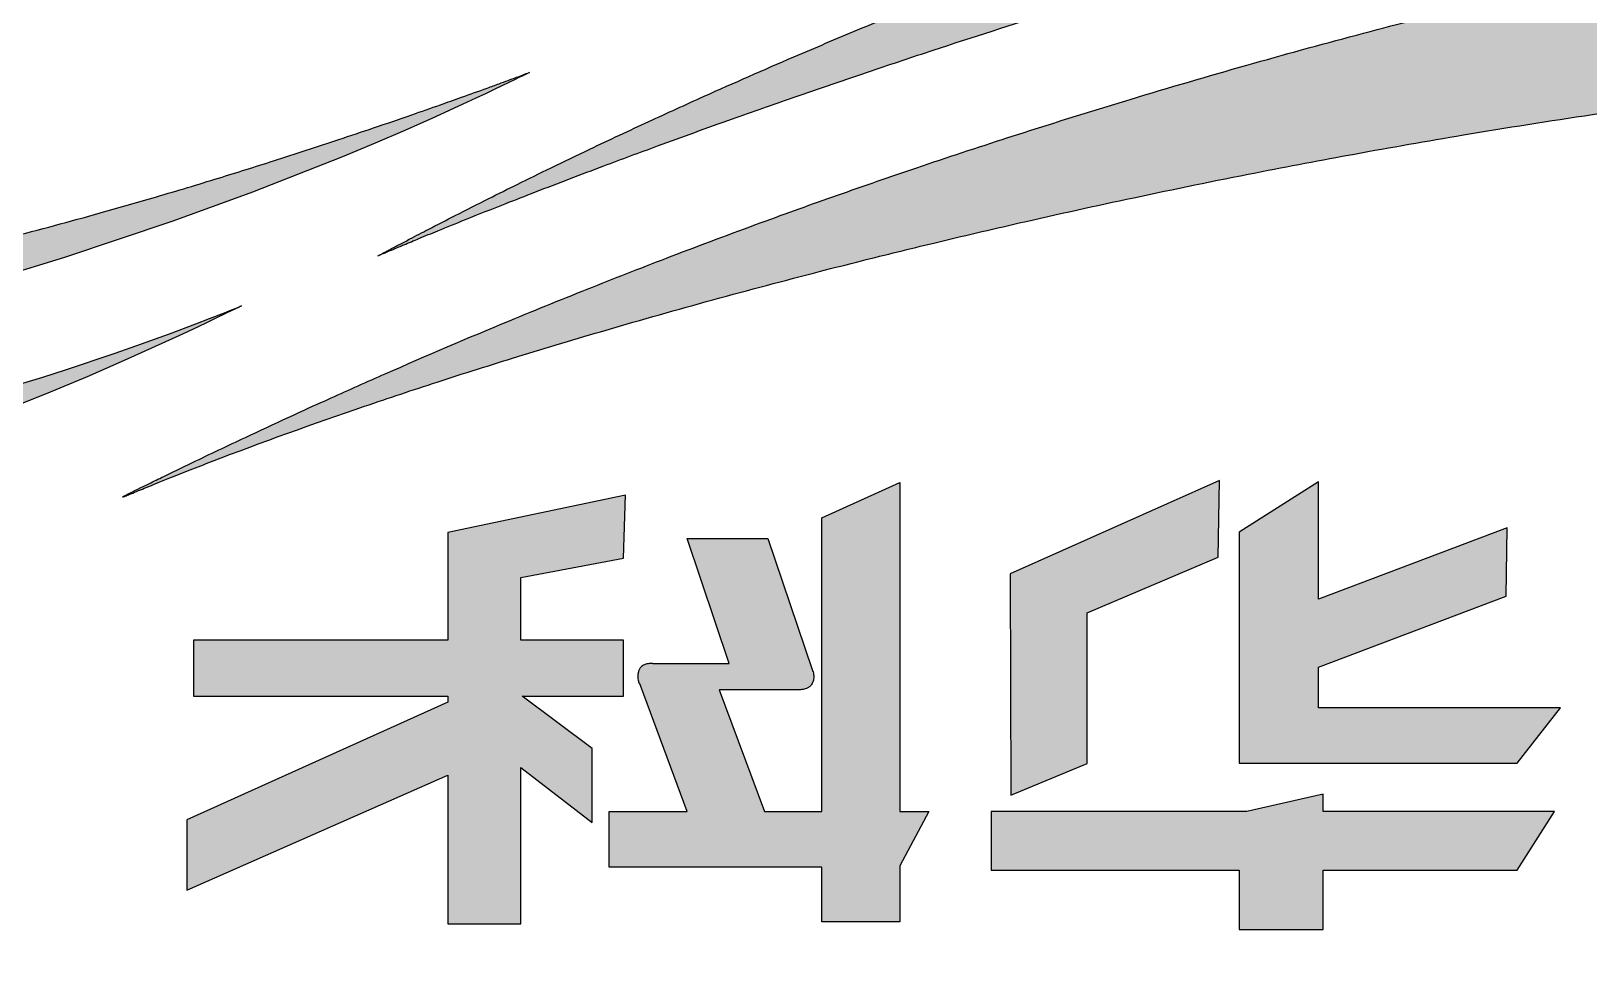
# Model space of a CAD drawing. Header units: millimetres. Extents: x 0 to 87554, y -20854 to 20404.
# Drawn here: x 24826 to 25484, y 524 to 917 of the extents above; entities that cross this region are included whole.
import ezdxf
from ezdxf.enums import TextEntityAlignment as Align

# ---------------------------------------------------------------- set-up
doc = ezdxf.new("R2010")
doc.units = ezdxf.units.MM
doc.layers.get('0').update_dxf_attribs({"lineweight": 15})
doc.layers.add('FORM', color=7, linetype='Continuous')
doc.styles.add('KEHUA', font='STFANGSO.TTF')

# ---------------------------------------------------------------- blocks, each defined once
blk = doc.blocks.new('KH01-M017S')
at = {"layer": 'FORM'}
h = blk.add_hatch(color=256, dxfattribs=at)
edge = h.paths.add_edge_path()
edge.add_spline(control_points=[(400.2515628216916, 17.78161711499069), (400.1178015420055, 17.77330706737666), (399.7145692857257, 17.74825587724717), (398.9906926687117, 17.68865992295832), (398.0395577848813, 17.59442191197013), (397.1001860605875, 17.48339488745069), (396.0744305642784, 17.34594353685316), (395.0662271834817, 17.19383800263449), (393.9754442035019, 17.00865313988061), (393.004185255023, 16.82672668732766), (392.0365469610706, 16.62950200831801), (390.9793051513934, 16.39607050319228), (389.66253138497, 16.07674472317194), (388.4067286243917, 15.73541236330129), (387.2052567546862, 15.3762659133431), (386.333608432642, 15.09572951980272), (385.4200444797352, 14.78144851283832), (384.7883012382244, 14.55062676124635), (384.2168796680271, 14.33167425451666), (383.8069301375663, 14.17009592092882), (383.3553869934849, 13.98561400170865), (382.8657936167301, 13.77863477548999), (382.4184875509845, 13.58219056433109), (381.9817575010347, 13.383254444047), (381.6540250367452, 13.22957182136088), (381.3721796634873, 13.09404311384151), (381.1558080172754, 12.98802480563518), (380.9503605072614, 12.88571184766261), (380.7593977802799, 12.7890532118181), (380.6103434820552, 12.71238675862969), (380.513036960404, 12.66185435620127), (380.4517282926736, 12.62985988241826), (380.3997258791687, 12.60257899473982), (380.358287478939, 12.58075325740811), (380.3304014985279, 12.56602976675867), (380.3087173193871, 12.55455490750774), (380.2935890618783, 12.54653713842254), (380.2848128559799, 12.54188196873611), (380.2773095174325, 12.5378993620684), (380.2652504908128, 12.53149549874024), (380.2552549913125, 12.5261781610202), (380.2476757369122, 12.52214620090581)], knot_values=[0, 0, 0, 0, 1.340176546159, 4.040051155255995, 7.262611260018723, 10.8977232498444, 13.49849045557134, 17.61163714027933, 21.09308129590827, 24.56191250064333, 27.49263424143777, 30.96808041450905, 35.38837548141534, 41.04089156989525, 43.97918735477479, 47.92792796402657, 50.19660296970286, 53.64006506594603, 54.65306978998044, 56.31591641648273, 58.0463781938474, 59.53068464915938, 61.63128768877237, 62.93154260997888, 64.32965931869826, 65.25096182309707, 66.05889053269416, 66.73913212696152, 67.54608817701607, 68.19919053939645, 68.41527619920532, 68.64254027137098, 68.8907389558389, 69.00251477091045, 69.11088877683808, 69.20608142620931, 69.2478463544146, 69.28210465957241, 69.30542547022911, 69.33279412951403, 69.41864387685142, 69.41864387685142, 69.41864387685142, 69.41864387685142], degree=3, periodic=0)
edge.add_spline(control_points=[(380.2476757369122, 12.52214620090581), (380.2631337591993, 12.52884337832029), (380.2829873124892, 12.5374449164874), (380.31551976431, 12.55135435217562), (380.3450269367186, 12.56390781750179), (380.381068984123, 12.579134653035), (380.4363238777551, 12.60235261660182), (380.5199834476789, 12.63718795331988), (380.6517234600333, 12.69134618214912), (380.8366072448853, 12.76620478480254), (381.0458067159916, 12.84930365920809), (381.3424802004656, 12.9650812081677), (381.6687960145127, 13.08946788749154), (382.0910110513241, 13.24620419457551), (382.4968942437908, 13.39287786984778), (382.9558237853671, 13.5542304924461), (383.3859840358482, 13.70132202077275), (383.9395964523046, 13.88544252399242), (384.5997152362161, 14.09720365318026), (385.4145436830913, 14.34577194078156), (386.4743431516035, 14.65163209472803), (387.6107121123132, 14.95355528543223), (388.8533450402747, 15.25239655141922), (390.0240399210279, 15.50779779896948), (391.236773271341, 15.74144148825962), (392.5279189792773, 15.95583864725359), (393.7280932261083, 16.12021113769288), (394.8629179899772, 16.24260543772016), (395.7983392381284, 16.32002130155252), (396.624054573057, 16.3687664552599), (397.3195661969503, 16.39539351150552), (397.8990280631278, 16.4067968123918), (398.319813031404, 16.40873386585372), (398.545141992462, 16.40701291924961), (398.6157211530272, 16.40647387195622)], knot_values=[0, 0, 0, 0, 0.1684639728025951, 0.2163671651806159, 0.3538122066595761, 0.4891290207612375, 0.6076321376038243, 0.9531597204491971, 1.395350043944273, 2.032005691136623, 2.947787050500926, 3.646324055748012, 5.216640607134587, 6.439905582944828, 8.149976613126976, 9.532281113971703, 11.30454422585108, 12.69603773621543, 15.36650973791635, 18.23683541549878, 21.2147024539515, 26.39667860360647, 29.99308986021808, 33.99459061545144, 38.37794070844755, 42.3419547974425, 47.08158253106494, 50.48944630443839, 53.75493720397825, 56.46675125452589, 58.76032548549799, 60.71469261210149, 62.26223128999319, 62.96804144599908, 62.96804144599908, 62.96804144599908, 62.96804144599908], degree=3, periodic=0)
edge.add_line((398.6157211530272, 16.40647387195622), (400.2515628216916, 17.78161711499115))
h = blk.add_hatch(color=256, dxfattribs=at)
edge = h.paths.add_edge_path()
edge.add_spline(control_points=[(397.5028234172732, 15.46278439989419), (397.3902769137903, 15.46449303141435), (397.1884248029946, 15.46755746138979), (396.6495778857852, 15.46272345975831), (395.9153312023018, 15.4380372962296), (394.8175289872779, 15.3700424428589), (393.7196882018889, 15.27048389144466), (392.5775843552419, 15.13582807127023), (391.6102865478297, 14.99942019094442), (390.6104418495697, 14.83755918300221), (389.515119224523, 14.63670750168876), (388.3633570122183, 14.39393010472122), (387.1096177918098, 14.09588601941641), (386.0534885350671, 13.81456976670688), (385.0721847732893, 13.52700314590902), (384.3646959756697, 13.3057994559199), (383.7377625369063, 13.09845718429551), (383.2092001169076, 12.91581198206859), (382.6827769139809, 12.72660704396549), (382.1573910387242, 12.52979558511061), (381.6180463409464, 12.31919149131727), (381.0036662720877, 12.06967815845519), (380.4437588084902, 11.83069316784713), (379.8781539373622, 11.57878118387134), (379.5216647766192, 11.41467530864065), (379.2253627256805, 11.27461934594521), (379.0452059501977, 11.18839581207249), (378.9075820713779, 11.12163947188219), (378.8101723615337, 11.07396259727921), (378.7272233168042, 11.03324047127398), (378.6592078552294, 10.99950174891046), (378.6073141630322, 10.97376014791462)], knot_values=[0, 0, 0, 0, 1.125547307860657, 2.018668664624428, 5.38840096703926, 8.470595703539445, 13.01682626409871, 16.40969039065548, 19.96991237088056, 22.78457695446934, 26.53781606989759, 31.10473003669005, 34.55348215665259, 39.42373878696346, 42.03211981664646, 44.77878658427611, 46.83590396126844, 48.63521934993557, 50.37093260882679, 52.42969653532804, 54.24540353802193, 56.16081714129692, 59.06065032700922, 60.33262360969728, 62.35243941148252, 62.98493604529972, 63.60997249583272, 64.34970357516275, 64.51452563766955, 64.69448791016616, 65.27376097610237, 65.27376097610237, 65.27376097610237, 65.27376097610237], degree=3, periodic=0)
edge.add_line((378.6073141630322, 10.97376014791462), (378.6073141630322, 10.97042330513841))
edge.add_spline(control_points=[(378.6073141630322, 10.97042330513841), (378.6145412561218, 10.97344455495477), (378.6317002071428, 10.98061776788654), (378.6654023389701, 10.99463534468578), (378.7083792599551, 11.01240303291343), (378.7638652691048, 11.03516274214508), (378.8313651840626, 11.06260328489907), (378.9255699331006, 11.10046097183022), (379.0433623503623, 11.14705751970996), (379.4578873503306, 11.3079616026007), (379.9868574652701, 11.49825449893024), (380.6450977476588, 11.71721461106927), (381.1626634818176, 11.88085026338649), (381.9818888151012, 12.12648674780075), (382.7203589727178, 12.32847173080154), (383.4249390420773, 12.50766336072229), (383.8508340729804, 12.61241696673869), (384.4340054378736, 12.74929219109981), (385.1236528519676, 12.90155818662379), (385.8424979266629, 13.04865720382622), (386.5493448105035, 13.18268008228551), (387.2711159920873, 13.30923470607968), (388.1391760425777, 13.4469577074974), (389.2328830827619, 13.59690204654635), (390.4415074787548, 13.72656222974319), (391.7516149060111, 13.82061063535093), (392.8360210464743, 13.85393945165106), (393.7442455068558, 13.84351484921126), (394.2613907332261, 13.82128847600825), (394.6567086086898, 13.79493926051646), (394.9968826077657, 13.76759626614512), (395.2675752916439, 13.73633599928417), (395.4267915165501, 13.71794931218255)], knot_values=[0, 0, 0, 0, 0.07833186389255438, 0.1859797015660479, 0.3650102105352003, 0.543380354874452, 0.7857040741074358, 1.093652648532499, 1.558647863078733, 2.052433053586602, 5.540226225731187, 7.178438842122719, 8.989391596344134, 10.96814587782132, 15.73081445915427, 16.64361792026498, 18.23825897112933, 20.11661189252222, 22.63368748425201, 25.30055123387591, 27.45370443930545, 29.82789995814836, 32.62811274176534, 36.24240468195309, 40.86626373581852, 44.78091390604638, 49.37502941179151, 51.7102511267048, 53.86256048139023, 54.55012640426414, 55.67220377591708, 57.27481050398149, 57.27481050398149, 57.27481050398149, 57.27481050398149], degree=3, periodic=0)
edge.add_line((395.4267915165501, 13.71794931218255), (397.5028234172732, 15.46278439989419))
h = blk.add_hatch(color=256, dxfattribs=at)
edge = h.paths.add_edge_path()
edge.add_line((376.0869251477543, 11.92506339941292), (376.6142798202836, 12.05242786998633))
edge.add_line((376.6142798202836, 12.05242786998679), (377.1026562306488, 12.17984258269462))
edge.add_line((377.1026562306497, 12.17984258269507), (377.7143113105431, 12.35284483823443))
edge.add_line((377.7143113105431, 12.35284483823398), (378.2327175953806, 12.51182447448173))
edge.add_line((378.2327175953815, 12.51182447448173), (378.9289382249444, 12.74456213257599))
edge.add_line((378.9289382249426, 12.7445621325769), (379.4426446086372, 12.93166273612178))
edge.add_line((379.4426446086372, 12.93166273612178), (380.0213648595, 13.15974669335992))
edge.add_line((380.0213648595009, 13.15974669335992), (380.2294346304398, 13.24661836895484))
edge.add_line((380.2294346304398, 13.24661836895484), (380.4216580949924, 13.32932294599686))
edge.add_line((380.4216580949924, 13.32932294599641), (380.6188056029669, 13.416701182824))
edge.add_line((380.6188056029669, 13.416701182824), (380.7950517601239, 13.49710570186107))
edge.add_line((380.7950517601248, 13.49710570186153), (380.8773303733242, 13.53540990143301))
edge.add_line((380.8773303733251, 13.53540990143301), (380.9445215925834, 13.56706307673448))
edge.add_line((380.9445215925825, 13.56706307673494), (381.0049388702391, 13.59581653509713))
edge.add_line((381.0049388702391, 13.59581653509713), (381.1301271223938, 13.65629358474644))
edge.add_line((381.1301271223929, 13.65629358474644), (381.1548137335767, 13.66836515213117))
edge.add_line((381.1548137335767, 13.66836515213117), (381.1758807226815, 13.6787053143812))
edge.add_line((381.1758807226825, 13.6787053143812), (381.1920802306659, 13.68668069594969))
edge.add_line((381.1920802306659, 13.68668069594969), (381.196518892526, 13.68886964904141))
edge.add_line((381.196518892526, 13.68886964904141), (381.2233685646934, 13.70214481139737))
edge.add_spline(control_points=[(381.2233685646925, 13.70214481139737), (381.195292261571, 13.69156928507482), (381.1492797546071, 13.67423771273616), (381.0838241359452, 13.65001830440542), (381.0214037513506, 13.62706380852933), (380.9219422947317, 13.59079424719357), (380.796147540017, 13.54551156749449), (380.6344130927782, 13.48813794265925), (380.4456811919645, 13.42217153888851), (380.2284479986911, 13.34769494439206), (379.9321028231634, 13.2482092390328), (379.60005425075, 13.13997596845365), (379.2089172408796, 13.01725129638271), (378.8371939859644, 12.90526267044788), (378.3877676114871, 12.77604911817934), (377.9733513144256, 12.66463411702716), (377.5410236005182, 12.55743896931244), (377.0980078721241, 12.45575449809076), (376.5992839823002, 12.35788530813807), (376.0729493704912, 12.26869550286119), (375.6417322943289, 12.20505293117367), (375.2099166732751, 12.14882304849107), (374.8072326860947, 12.10268725952938), (374.3769908901259, 12.06028321548411), (373.991141989045, 12.02792328253781), (373.6387314508265, 12.00288066538542), (373.3526353151819, 11.985642198797), (373.0755907234507, 11.97151604950022), (372.8311934632484, 11.96122893067695), (372.562089223391, 11.9527234311231), (372.273400352613, 11.94549851184138), (372.0556726210789, 11.94721337524697), (371.9369351183377, 11.94814857351957)], knot_values=[0, 0, 0, 0, 0.3000192705666684, 0.4916829226449266, 0.6979247573810667, 0.9650915175974397, 1.550362830817019, 2.034885845765565, 2.681180680165287, 3.549636387561467, 4.331320748845616, 5.807152044454398, 7.041975512277475, 8.430640974458171, 9.689296952882408, 11.71821886297013, 12.72147321224227, 14.1433880138615, 16.26314913475046, 17.80269755598594, 19.48147593620672, 20.62165541932324, 22.15720739560881, 23.53443854836483, 24.94477582868447, 26.02909701491666, 27.06736572973552, 27.81086516302046, 28.80312609562018, 29.51342524641171, 30.50328453189552, 31.69060797843848, 31.69060797843848, 31.69060797843848, 31.69060797843848], degree=3, periodic=0)
edge.add_line((371.9369351183377, 11.94814857351957), (371.0892860483627, 11.23461024821563))
edge.add_line((371.0892860483627, 11.23461024821518), (371.5596546950328, 11.25476782196438))
edge.add_line((371.5596546950328, 11.25476782196483), (372.2185229758688, 11.30179744638644))
edge.add_line((372.2185229758688, 11.30179744638644), (373.2656850409057, 11.41528183688661))
edge.add_line((373.2656850409048, 11.41528183688661), (374.3256250598006, 11.5731218056203))
edge.add_line((374.3256250598006, 11.5731218056203), (374.9276046696177, 11.68089248141541))
edge.add_line((374.9276046696186, 11.68089248141541), (375.3695531278172, 11.76825879945545))
edge.add_line((375.3695531278154, 11.76825879945591), (376.0869251477543, 11.92506339941292))
blk.add_hatch(color=256, dxfattribs=at).paths.add_polyline_path([(374.8237069946417, 10.58325268641875), (375.6546336194451, 10.79560034558745), (376.3635415849512, 11.0037571471039), (377.128344960458, 11.25805638035536), (377.5991702677557, 11.43079621883408), (378.1154527078797, 11.63509532477792), (378.3773818301215, 11.74490550731934), (378.6152942776062, 11.84834522587153), (378.9249463090036, 11.98837084817478), (378.9959107356726, 12.02133585126376), (379.0912229486539, 12.06613134192412), (379.1447169858238, 12.09153580698876), (379.2188588666731, 12.12706062806592), (379.2504606974826, 12.14231415485392), (379.2773204258719, 12.15533142323784), (379.3549511160554, 12.19322734699335), (379.3621007226448, 12.19673794570872), (379.370874795045, 12.2010509210254), (379.3362001615715, 12.18693660709687), (379.3065078263771, 12.17493331639889), (379.2609850183699, 12.15667762631938), (379.166073366986, 12.11917989635731), (379.0764323002704, 12.08445015591315), (378.9073127868469, 12.02068607850651), (378.7284585600319, 11.95565982084554), (378.5586703365161, 11.8961233752957), (378.239009460518, 11.78953072656896), (378.0933510540399, 11.74322771512243), (377.7472199846397, 11.63856232948092), (377.3554148485528, 11.52865804434532), (376.987957252928, 11.43327577584159), (376.5851408628841, 11.33668053332349), (376.293581262109, 11.2716531129845), (375.9568277897997, 11.20137747096305), (375.6495894319569, 11.14156902671766), (375.3470031491461, 11.086504751333), (374.941771568263, 11.01846127483486), (374.6092336723432, 10.9672903182659), (374.4394302752253, 10.94272607906623), (374.0582148091007, 10.89130971843088), (373.8105205375286, 10.86059468520079), (373.4111119309664, 10.81539193727576), (372.9073877669716, 10.76575760217384), (372.5243545142412, 10.73335449119895), (372.2586561065928, 10.71352585857039), (372.0620480683101, 10.70023119235248), (371.8335492651058, 10.68623941996748), (371.539210586001, 10.67051019916471), (371.2887948401312, 10.65914598247173), (371.0495615770806, 10.65000325710434), (370.7663266923746, 10.64128748382245), (370.367708965462, 10.63224945723005), (369.4295707863803, 9.844906236702627), (369.8771582703048, 9.87985168138539), (370.463421265792, 9.927240991004965), (371.1602594152091, 9.99106869937441), (372.1089442543625, 10.09813008074889), (372.8343169526379, 10.19956305362621), (373.5343906903836, 10.31591412970056), (374.1685938067449, 10.43840740022506)])
h = blk.add_hatch(color=256, dxfattribs=at)
h.paths.add_polyline_path([(381.8280348106873, 10.05139613468509), (381.1667635772337, 10.05139613468509), (381.1667635772337, 10.45281106999164), (381.8282168202932, 10.57895097761275), (381.8395014158632, 10.9840133557168), (380.6981798466422, 10.74345732648271), (380.6981798466422, 10.05139613468509), (379.0622775081092, 10.05139613468509), (379.0622775081092, 9.691684483403606), (380.6981798466422, 9.691684483403606), (380.6981798466422, 9.652428060991951), (379.0202636240629, 8.894512744152962), (379.0202636240629, 8.442613227442507), (380.6981798466422, 9.182845993653245), (380.6981798466422, 8.227144188899274), (381.1667635772337, 8.227144188899274), (381.1667635772337, 9.232862607337665), (381.6262468275254, 8.878404894023788), (381.6262468275254, 9.353692645102), (381.1749450133957, 9.691684483398603), (381.8280348106873, 9.691684483403606)])
edge = h.paths.add_edge_path()
edge.add_line((382.7550097339345, 10.70499262975227), (382.2366160411739, 10.70499262975227))
edge.add_line((382.2366160411739, 10.70499262975227), (382.5074447987063, 9.901541559096586))
edge.add_line((382.5074447987063, 9.901541559096586), (382.0154137000418, 9.901541559096586))
edge.add_spline(control_points=[(382.0154137000409, 9.901541559096586), (382.0054847456649, 9.901192386973435), (381.9850191975293, 9.900472673837157), (381.9602578860749, 9.893161928299378), (381.9426320053126, 9.881293799116065), (381.9313475473609, 9.868490139263486), (381.9236969513404, 9.850629457049763), (381.9202579838693, 9.831235713667866), (381.9193603690574, 9.811920735201056), (381.921165009192, 9.795753836089716), (381.9243369458072, 9.781696348485639), (381.9288837551212, 9.769994989282168), (381.9337197140185, 9.763133514125911), (381.9359874017737, 9.75991601713531)], knot_values=[0, 0, 0, 0, 0.09928502989784581, 0.2046461773805334, 0.2522257018911657, 0.3103790534837844, 0.3725521869089624, 0.4439435297471415, 0.506391261295527, 0.5653506872968637, 0.6059539149268239, 0.6504091907340525, 0.6896615434185336, 0.6896615434185336, 0.6896615434185336, 0.6896615434185336], degree=3, periodic=0)
edge.add_line((381.9359874017737, 9.759916017135765), (382.2362351428783, 8.948630266996588))
edge.add_line((382.2362351428783, 8.948630266996588), (381.7350885727137, 8.948630266996588))
edge.add_line((381.7350885727137, 8.948630266996588), (381.7350885719006, 8.590405027497127))
edge.add_line((381.7350885719006, 8.590405027497127), (383.1021323874693, 8.590405027503039))
edge.add_line((383.1021323874693, 8.590405027503039), (383.1021323874693, 8.239884861317933))
edge.add_line((383.1021323874693, 8.239884861318387), (383.6056316274735, 8.239884861318387))
edge.add_line((383.6056316274735, 8.239884861318387), (383.6056316274735, 8.598609963792114))
edge.add_line((383.6056316274735, 8.598609963792569), (383.7919791290606, 8.948630266996588))
edge.add_line((383.7919791290615, 8.948630266996588), (383.6056316274735, 8.948630266996588))
edge.add_line((383.6056316274735, 8.948630266996588), (383.6056316274735, 11.06449193649451))
edge.add_line((383.6056316274735, 11.06449193649451), (383.1021323874684, 10.83770796744602))
edge.add_line((383.1021323874693, 10.83770796744602), (383.1021323874693, 8.948630266996588))
edge.add_line((383.1021323874693, 8.948630266996588), (382.7343420959351, 8.948630266996588))
edge.add_line((382.7343420959342, 8.948630266996588), (382.4434365810357, 9.731605256981766))
edge.add_line((382.4434365810357, 9.731605256981311), (382.9500330267392, 9.731605256981311))
edge.add_spline(control_points=[(382.9500330267392, 9.731605256981311), (382.9553064564479, 9.731705760239493), (382.9642224426052, 9.731875684882198), (382.9773435704601, 9.733323541202026), (382.990052572748, 9.735686370247095), (383.005569149469, 9.740454932805733), (383.0227035321186, 9.749509000494982), (383.0361847004824, 9.763226574100827), (383.0433073604281, 9.776327473178753), (383.0475176459604, 9.788044079432893), (383.050202330819, 9.800974506973034), (383.0510830552521, 9.81583910884683), (383.0502539261779, 9.831678277615538), (383.0474635724077, 9.847099728110607), (383.0427951372549, 9.857029677930768), (383.0406383491736, 9.86161725314787)], knot_values=[0, 0, 0, 0, 0.05271361036480415, 0.08912488576384758, 0.1318788691566075, 0.1818059632055412, 0.2510229354851062, 0.3234872325078569, 0.3703393016244353, 0.3991219688907573, 0.4477752433122066, 0.5018141682672331, 0.5475294632266491, 0.6063669343571929, 0.6568915314768411, 0.6568915314768411, 0.6568915314768411, 0.6568915314768411], degree=3, periodic=0)
edge.add_line((383.0406383491736, 9.861617253147415), (382.7550097339345, 10.70499262975272))
h.paths.add_polyline_path([(384.8095645011517, 10.22650981570996), (385.6522993117642, 10.58562466316562), (385.6602470645594, 11.077020264373), (384.3137703344664, 10.47799631616317), (384.3182902396811, 9.053134115762987), (384.8095645011517, 9.257348893670041)])
h.paths.add_polyline_path([(386.2977963793674, 9.878155530305321), (387.5048537512803, 10.33481542612799), (387.5104050442624, 10.77415628002382), (386.2977963793674, 10.31537981253132), (386.2977963793674, 11.06907251157872), (385.7862887166993, 10.74573244655767), (385.7862887166993, 9.259654348679305), (387.5739567316841, 9.259654348679305), (387.8542211899558, 9.615604468103811), (386.2977963793674, 9.615604468103811)])
h.paths.add_polyline_path([(387.8146341006559, 8.948630266996588), (386.327160595798, 8.94863026699204), (386.327160595798, 9.061081868557267), (385.8356155955953, 8.948630266996588), (384.1921272478048, 8.948630264583699), (384.1921272483569, 8.571991722358234), (385.7862887166993, 8.571991722358234), (385.7862887166993, 8.189710879936683), (386.327160595798, 8.189710879936683), (386.327160595798, 8.571991722358234), (387.5739567316841, 8.571991722358234)])
h.paths.add_polyline_path([(389.6318786766114, 9.353692645102), (389.6239612587515, 9.753962103581216), (389.2939171732442, 9.61666178154519), (389.2939171732442, 10.22739942366297), (389.6239612587515, 10.22739942366616), (389.6239612587515, 10.57895097761275), (389.2939171732442, 10.57895097761275), (389.2939171732442, 11.03273126025124), (388.8164149719596, 10.78880805330573), (388.8164149719596, 10.57895097761275), (388.3218038677142, 10.57895097761275), (388.3218038677142, 10.22739942366616), (388.8164149719596, 10.22739942366616), (388.8164149719596, 9.418017997613333), (388.2503044274981, 9.182512610678714), (388.2558557204811, 8.778724299816531), (388.8164149719596, 9.012952823273281), (388.8164149719596, 8.482534001021122), (388.415751159333, 8.482534001021122), (388.5179495530892, 8.239884861318387), (389.2939171732442, 8.239884861318387), (389.2939171732442, 9.212476130147934)])
h.paths.add_polyline_path([(391.6739657858179, 9.874573802476334), (391.0251622103751, 9.874573802476334), (391.0251622103642, 10.24869454756481), (391.6433275021463, 10.24869454756481), (391.8236080168672, 10.58228782038941), (391.0251622103751, 10.58228782038941), (391.0251622103751, 11.04064867811121), (390.5270929236158, 10.82514930463276), (390.5270929236158, 10.58228782038941), (389.728465107517, 10.58228782038941), (389.728465107517, 10.24869454756481), (390.5270929236158, 10.24869454756481), (390.5270929236158, 9.874573802477244), (389.7387183153205, 9.874573802476334), (389.7387183153205, 9.475153722157302), (390.960104023593, 9.475153722157302), (389.7611661667243, 8.71957117787315), (389.7703576518261, 8.225051078430624), (390.7073303672141, 8.810668374482702), (391.9678202946707, 7.982159259252512), (391.9678202946707, 8.548391143449862), (391.1468585040884, 9.08537784555756), (391.6705076033049, 9.412663757438622)])
h.paths.add_polyline_path([(394.3422266094603, 10.00373995285327), (395.9009568750589, 10.00477134062066), (395.6071630360748, 10.71627722532321), (395.1091847541193, 10.71627722532321), (395.2451243002197, 10.38726452758328), (394.3422266094603, 10.38726452758328), (394.3422266094603, 11.01349891188511), (393.8261687066424, 10.78880805330573), (393.8261687066424, 10.38726452758328), (392.3774025779903, 10.38726452758328), (392.3774025779903, 10.00373995285327), (393.8426214487317, 10.00373995285327), (392.4387398152048, 8.844126418230644), (392.4467785728029, 8.22941930897423), (393.8261687066424, 9.363794358596351), (393.8261687066424, 8.239884861318387), (394.3422266094603, 8.239884861318387)])
h.paths.add_polyline_path([(394.499816593303, 9.879184712495316), (394.4931429077515, 9.37984135849365), (395.8781450044426, 8.475860315468253), (395.8736554341613, 8.999865971079998)], flags=17)
for points in [[(381.2233685646925, 13.70214481139874), (381.1965188925233, 13.68886964904368), (381.1920802306659, 13.6866806959506), (381.1758807226834, 13.67870531438348), (381.1548137335767, 13.66836515213254), (381.130127122392, 13.65629358474689), (381.0049388702391, 13.59581653509758), (380.9445215925834, 13.56706307673585), (380.8773303733233, 13.53540990143392), (380.7950517601239, 13.49710570186289), (380.6188056029669, 13.41670118282491), (380.4216580949924, 13.32932294599823), (380.2294346304398, 13.24661836895621), (380.0213648595009, 13.15974669336083), (379.4426446086381, 12.93166273612269), (378.9289382249426, 12.74456213257781), (378.2327175953815, 12.51182447448264), (377.7143113105431, 12.35284483823489)], [(379.370874795045, 12.20105092102676), (379.3621007226448, 12.19673794570963), (379.3549511160563, 12.19322734699426), (379.277320425871, 12.15533142323784), (379.2504606974826, 12.14231415485619), (379.2188588666704, 12.12706062806637), (379.144716985822, 12.09153580699012), (379.0912229486576, 12.06613134192639), (378.9959107356726, 12.02133585126512), (378.9249463090036, 11.9883708481766), (378.6152942776062, 11.84834522587289), (378.3773818301215, 11.74490550732071), (378.1154527078797, 11.63509532477883), (377.5991702677557, 11.43079621883544)], [(377.7472199846397, 11.63856232948228), (378.0933510540399, 11.74322771512379), (378.239009460518, 11.78953072657032), (378.5586703365161, 11.89612337529661), (378.7284585600319, 11.95565982084645), (378.9073127868469, 12.02068607850788), (379.0764323002704, 12.08445015591406), (379.166073366986, 12.11917989635822), (379.260985018369, 12.15667762631983), (379.306507826378, 12.1749333163998), (379.3362001615724, 12.18693660709869), (379.370874795045, 12.20105092102676)], [(382.9500330267392, 9.73160525698222), (382.4434365810357, 9.73160525698222), (382.7343420959342, 8.948630266997498), (383.1021323874693, 8.948630266997498), (383.1021323874693, 10.83770796744693), (383.6056316274735, 11.06449193649541), (383.6056316274735, 8.948630266997498), (383.7919791290615, 8.948630266997498), (383.6056316274735, 8.598609963793933), (383.6056316274735, 8.239884861319297), (383.1021323874693, 8.239884861319297), (383.1021323874693, 8.590405027504403), (381.7350885719006, 8.590405027498491), (381.7350885727137, 8.948630266997498), (382.2362351428783, 8.948630266997498), (381.9359874017755, 9.759916017132582)], [(385.6602470645594, 11.07702026437437), (384.3137703344664, 10.47799631616454), (384.3182902396811, 9.053134115763896), (384.8095645011517, 9.257348893671406), (384.8095645011517, 10.22650981571132), (385.6522993117642, 10.58562466316653), (385.6602470645594, 11.07702026437437)], [(385.7862887166993, 10.74573244655858), (385.7862887166993, 9.259654348680215), (387.5739567316841, 9.259654348680215), (387.8542211899558, 9.61560446810472), (386.2977963793674, 9.61560446810472), (386.2977963793674, 9.878155530306685), (387.5048537512803, 10.3348154261289), (387.5104050442624, 10.77415628002473), (386.2977963793674, 10.31537981253223), (386.2977963793674, 11.06907251158009), (385.7862887166993, 10.74573244655858)], [(378.6073141630322, 10.97376014791553), (378.6073141630322, 10.97042330513932)], [(381.8395014158632, 10.98401335571771), (380.6981798466422, 10.74345732648408), (380.6981798466422, 10.051396134686), (379.0622775081092, 10.051396134686), (379.0622775081092, 9.691684483404515), (380.6981798466422, 9.691684483404515), (380.6981798466422, 9.652428060992861), (379.0202636240629, 8.894512744154326), (379.0202636240629, 8.442613227443871), (380.6981798466422, 9.18284599365461), (380.6981798466422, 8.227144188900638), (381.1667635772337, 8.227144188900638), (381.1667635772337, 9.23286260733903), (381.6262468275254, 8.878404894025152), (381.6262468275254, 9.353692645103365), (381.1749450133957, 9.691684483399513), (381.8280348106873, 9.691684483404515), (381.8280348106873, 10.051396134686), (381.1667635772337, 10.051396134686), (381.1667635772337, 10.452811069993), (381.8282168202932, 10.57895097761411), (381.8395014158632, 10.98401335571771)], [(382.0154137000409, 9.901541559097495), (382.5074447987063, 9.901541559097495), (382.2366160411739, 10.70499262975363), (382.7550097339345, 10.70499262975363), (383.0406383491736, 9.861617253149234)], [(384.1921272478048, 8.948630266997498), (384.1921272483569, 8.571991722359598), (385.7862887166993, 8.571991722359598), (385.7862887166993, 8.189710879937593), (386.327160595798, 8.189710879937593), (386.327160595798, 8.571991722359598), (387.5739567316841, 8.571991722359598), (387.8146341006559, 8.948630266997498), (386.327160595798, 8.948630266993405), (386.327160595798, 9.061081868558176), (385.8356155955953, 8.948630266997498), (384.1921272478048, 8.948630264584608)]]:
    blk.add_lwpolyline(points, dxfattribs=at)
for points in [[(380.2476757369122, 12.52214620090672), (380.2704157155322, 12.53423791265141), (380.277667163271, 12.53808894130589), (380.2838468797154, 12.54136896013915), (380.2929261661338, 12.54618491182373), (380.3039969387819, 12.55205226416501), (380.3292383734952, 12.56540956996014), (380.3579891576983, 12.58058967773832), (380.3876581502955, 12.59621644430717), (380.4535951013913, 12.63080764705819), (380.5140387519441, 12.66235081387049), (380.5715693648945, 12.69222722073664), (380.7458023791178, 12.7818469695203), (380.9617942498608, 12.89117920528724), (381.1444669886287, 12.98215308561794), (381.3621203483599, 13.08880395049437), (381.6112065999541, 13.20858661485727), (381.9909534210674, 13.38668232413056), (382.3459300268532, 13.54839585713398), (382.9228948719501, 13.80185107847319), (383.3330329740966, 13.97526285997492), (383.8135975297419, 14.1716362912739), (384.2776935119537, 14.35458497421223), (384.5614734757246, 14.4633278063643), (385.531699953438, 14.81805219330408), (386.1752653164858, 15.03950961315877), (387.302839154936, 15.40269958378803), (388.1473734414458, 15.65525498297893), (389.7835993254848, 16.10061920263161), (391.0722798562047, 16.41337030624345), (392.0903732403603, 16.63825074182751), (392.9518685743806, 16.81388525563216), (393.9747203097368, 17.00552403277425), (395.0044158781657, 17.18036065121305), (396.224561145902, 17.36438057978876), (396.997882282486, 17.46798330642741), (398.0809178122108, 17.59564523272775), (399.0429804279911, 17.6909130127483), (399.850339900443, 17.75579555028708), (400.2515628216916, 17.78161711499206)], [(380.2476757369122, 12.52214620090672), (380.2940746906852, 12.54217984761999), (380.307287408752, 12.5478321486471), (380.3452295642064, 12.56397511577961), (380.3826232189358, 12.57977613480125), (380.415397885261, 12.59354894244416), (380.5110860322093, 12.63340890329664), (380.6337738506845, 12.68386288822467), (380.8107991722645, 12.75556904346013), (381.0661113525539, 12.85703177272853), (381.2613286160004, 12.93322937994344), (381.7014958018935, 13.10110824967751), (382.0455262206742, 13.22884633737021), (382.5279952374549, 13.40324390441538), (382.9192063775172, 13.54080392718924), (383.4222793169765, 13.71285074052867), (383.8183925353742, 13.84459744923606), (384.5812357756777, 14.08933824025962), (385.4048625523765, 14.34059147365224), (386.2631973126663, 14.58828832095151), (387.7657258803629, 14.98724548238624), (388.8147688045192, 15.23940534572102), (389.9876756110689, 15.49508164423332), (391.2789965042493, 15.74353400231576), (392.4521833189747, 15.93805749845887), (393.8609975543768, 16.13043432899758), (394.8774875982963, 16.23982438988151), (395.8538166717908, 16.32038687244722), (396.6659550335735, 16.36819347605342), (397.353528436749, 16.39439009823809), (397.9397245386681, 16.40595331556551), (398.4039823876892, 16.40782039421947), (398.6157211530272, 16.40647387195713)], [(378.6073141630322, 10.97376014791553), (378.7630756577746, 11.05082189198038), (378.8115363738989, 11.07461972275814), (378.8559491970218, 11.09635608050894), (379.0556167019777, 11.19321202374385), (379.2247542012892, 11.27416174351629), (379.3963038159782, 11.35525063894192), (379.9467191696294, 11.60865144211402), (380.295298392417, 11.76390919009691), (381.0953884551518, 12.10547736332137), (381.6277757282905, 12.32171016805887), (382.1351713393569, 12.51985397098406), (382.7135438322239, 12.73653590597132), (383.2035642497895, 12.91266948285784), (383.7137535781312, 13.08897908939434), (384.2996707778584, 13.28277513246167), (385.0861145506824, 13.5287065092798), (385.8370405147725, 13.74879476452361), (387.2488463790833, 14.12502630168319), (388.255410344651, 14.36435701401933), (389.5960135624928, 14.64699865730563), (390.7035203021387, 14.85007787539735), (391.5370708074288, 14.98499955549141), (392.5946855789152, 15.13405405725962), (393.6055595522175, 15.25309706804228), (394.9639210711948, 15.37554334866536), (395.8868479075136, 15.43210526373605), (396.897248928738, 15.46448422917911), (397.1651785251715, 15.46639461304312), (397.5028234172732, 15.4627843998951)], [(378.6073141630322, 10.97042330513932), (378.6289977362903, 10.97948155728), (378.6588147398679, 10.99188604935671), (378.708449733248, 11.01240532114889), (378.7579573158037, 11.03271371903838), (378.8253018618107, 11.06009222820649), (378.9110225743625, 11.09454318819098), (379.0407379634808, 11.14586343064184), (379.1788308370951, 11.19947780884377), (380.1627613650426, 11.55543261667981), (380.62906736081, 11.71065945133569), (381.1470411064165, 11.87455785854081), (381.7156203397362, 12.04517386312045), (383.093531080006, 12.42310649369665), (383.3589232204513, 12.49060409413778), (383.8234654545122, 12.60488322640958), (384.3720590859321, 12.73366171965881), (385.1094193191584, 12.89648108140318), (385.8932385344324, 13.0568620063359), (386.5278816134287, 13.17717138929265), (387.2294461171014, 13.30013333356328), (388.0591512381698, 13.43165009709628), (389.1334394686755, 13.57856625822023), (390.5128097338311, 13.72534568833862), (391.6842655264072, 13.80838219845782), (393.0619299455757, 13.84802439026771), (393.7624443606492, 13.83948065126469), (394.4075155625651, 13.81115496147049), (394.6133310765881, 13.79747303784279), (394.9488188537271, 13.76984808700763), (395.4267915165501, 13.71794931218392)], [(371.9369351183377, 11.94814857352048), (372.2931315119176, 11.94747314411779), (372.590021859005, 11.95380151368408), (372.8030015781351, 11.96064832057073), (373.1004207760516, 11.97306520278926), (373.3231810267253, 11.98442730542092), (373.6340984945673, 12.0031489871144), (373.9585763535897, 12.02621060342608), (374.3801953023285, 12.06159526178544), (374.7913685463946, 12.10215967594559), (375.2490313806184, 12.15467175682943), (375.5882167901455, 12.19887685606318), (376.0864291903017, 12.27257299450366), (376.5417839524771, 12.34984447232), (377.1656445337539, 12.47314420466455), (377.5814892218277, 12.56821759040758), (377.8736371278783, 12.6405801292658), (378.4615685455892, 12.79813589279092), (378.8244857059626, 12.90239745420649), (379.2234002572868, 13.02249091642943), (379.5768694847839, 13.13335351117667), (379.9978333550644, 13.27052654459521), (380.2201460255774, 13.34515774577994), (380.4665992931641, 13.42965724465466), (380.6496273992898, 13.49363726915544), (380.7866182135158, 13.54223918783146), (380.9518159121144, 13.60172486917327), (381.0271134601007, 13.62918950581798), (381.0851849984983, 13.65054152969742), (381.1391022357921, 13.67051845439028), (381.2233685646925, 13.70214481139874)], [(382.0154137000409, 9.901541559097495), (381.9857151443957, 9.899267281831726), (381.9556504444208, 9.889510169484765), (381.9438636927453, 9.881459362773967), (381.9323850214932, 9.868321508557983), (381.9247119552338, 9.851320952067908), (381.9205918949765, 9.830303572393404), (381.9198514717946, 9.81158389025586), (381.921749547022, 9.793998198267673), (381.9245341468468, 9.782139783859748), (381.9295744764131, 9.769792334037447), (381.9359874017737, 9.75991601713622)], [(383.0406383491736, 9.86161725314878), (383.046532291256, 9.84765274137817), (383.0500673678271, 9.830359113810118), (383.0508056785829, 9.816664412841874), (383.0497584598688, 9.800486594080212), (383.0467005721821, 9.786214522647697), (383.0437637258683, 9.778094503690227), (383.0369857789428, 9.765781100029017), (383.0218072248736, 9.750218060889438), (383.0035861060551, 9.740259152233193), (382.9892949660043, 9.735774997813678), (382.9766950120202, 9.733376573699843), (382.9658363096232, 9.732189615351672), (382.9500330267392, 9.73160525698222)]]:
    blk.add_spline(points, degree=3, dxfattribs=at)
at = {"layer": 'FORM', "color": 8, "style": 'KEHUA'}
blk.add_attdef('公司名称', text='', height=2.500000000000227, dxfattribs=at).set_placement((284.9411450150446, 43.94399829216388), align=Align.MIDDLE_LEFT)
at = {"layer": 'FORM', "color": 4, "style": 'KEHUA'}
for tag, height, p in [('设计者', 2.499999999998636, (369.0710813667883, 43.92963204199535)), ('审核者', 2.499999999998636, (369.0710813667883, 37.92963204199535)), ('工程名称', 2.500000000000227, (299.9098330083671, 37.58542622076348)), ('标准化', 2.499999999998636, (369.0710813667883, 31.92963204199538)), ('批准者', 2.499999999998636, (369.0710813667883, 25.92963204199538))]:
    blk.add_attdef(tag, text='', height=height, dxfattribs=at).set_placement(p, align=Align.MIDDLE_LEFT)
for tag, p in [('图纸名称', (299.9098330083671, 30.8197970452907)), ('产品型号', (299.9098330083671, 24.82023084550681)), ('版本', (299.9098330083671, 18.63800741745877)), ('页码', (299.9098330083671, 12.63800741745845))]:
    blk.add_attdef(tag, p, '', height=2.500000000000227, dxfattribs=at)

msp = doc.modelspace()

# ---------------------------------------------------------------- block references
at = {"xscale": 65.67391285754275, "yscale": 65.67391285754275, "zscale": 65.67391285754275}
msp.add_blockref('KH01-M017S', (0, 0), dxfattribs=at)

doc.saveas('drawing.dxf')
